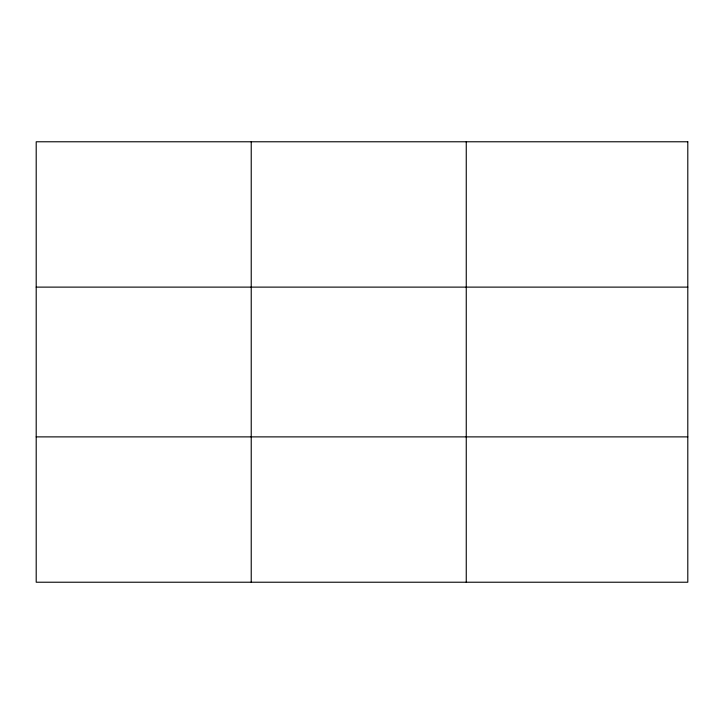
<?xml version="1.0" encoding="UTF-8"?>
<svg xmlns="http://www.w3.org/2000/svg" width="724" height="724" viewBox="0 0 724 724"><rect width="100%" height="100%" fill="white"/><g stroke="black" fill="none" stroke-linecap="round" stroke-linejoin="round"><path stroke-width="1.09" d="M251.228 582.223L251.228 141.777M466.256 582.223L466.256 141.777M36.2 287.12L687.8 287.12M36.2 436.88L687.8 436.88M687.8 141.777L687.8 582.223L36.2 582.223L36.2 141.777L687.8 141.777"/></g></svg>
